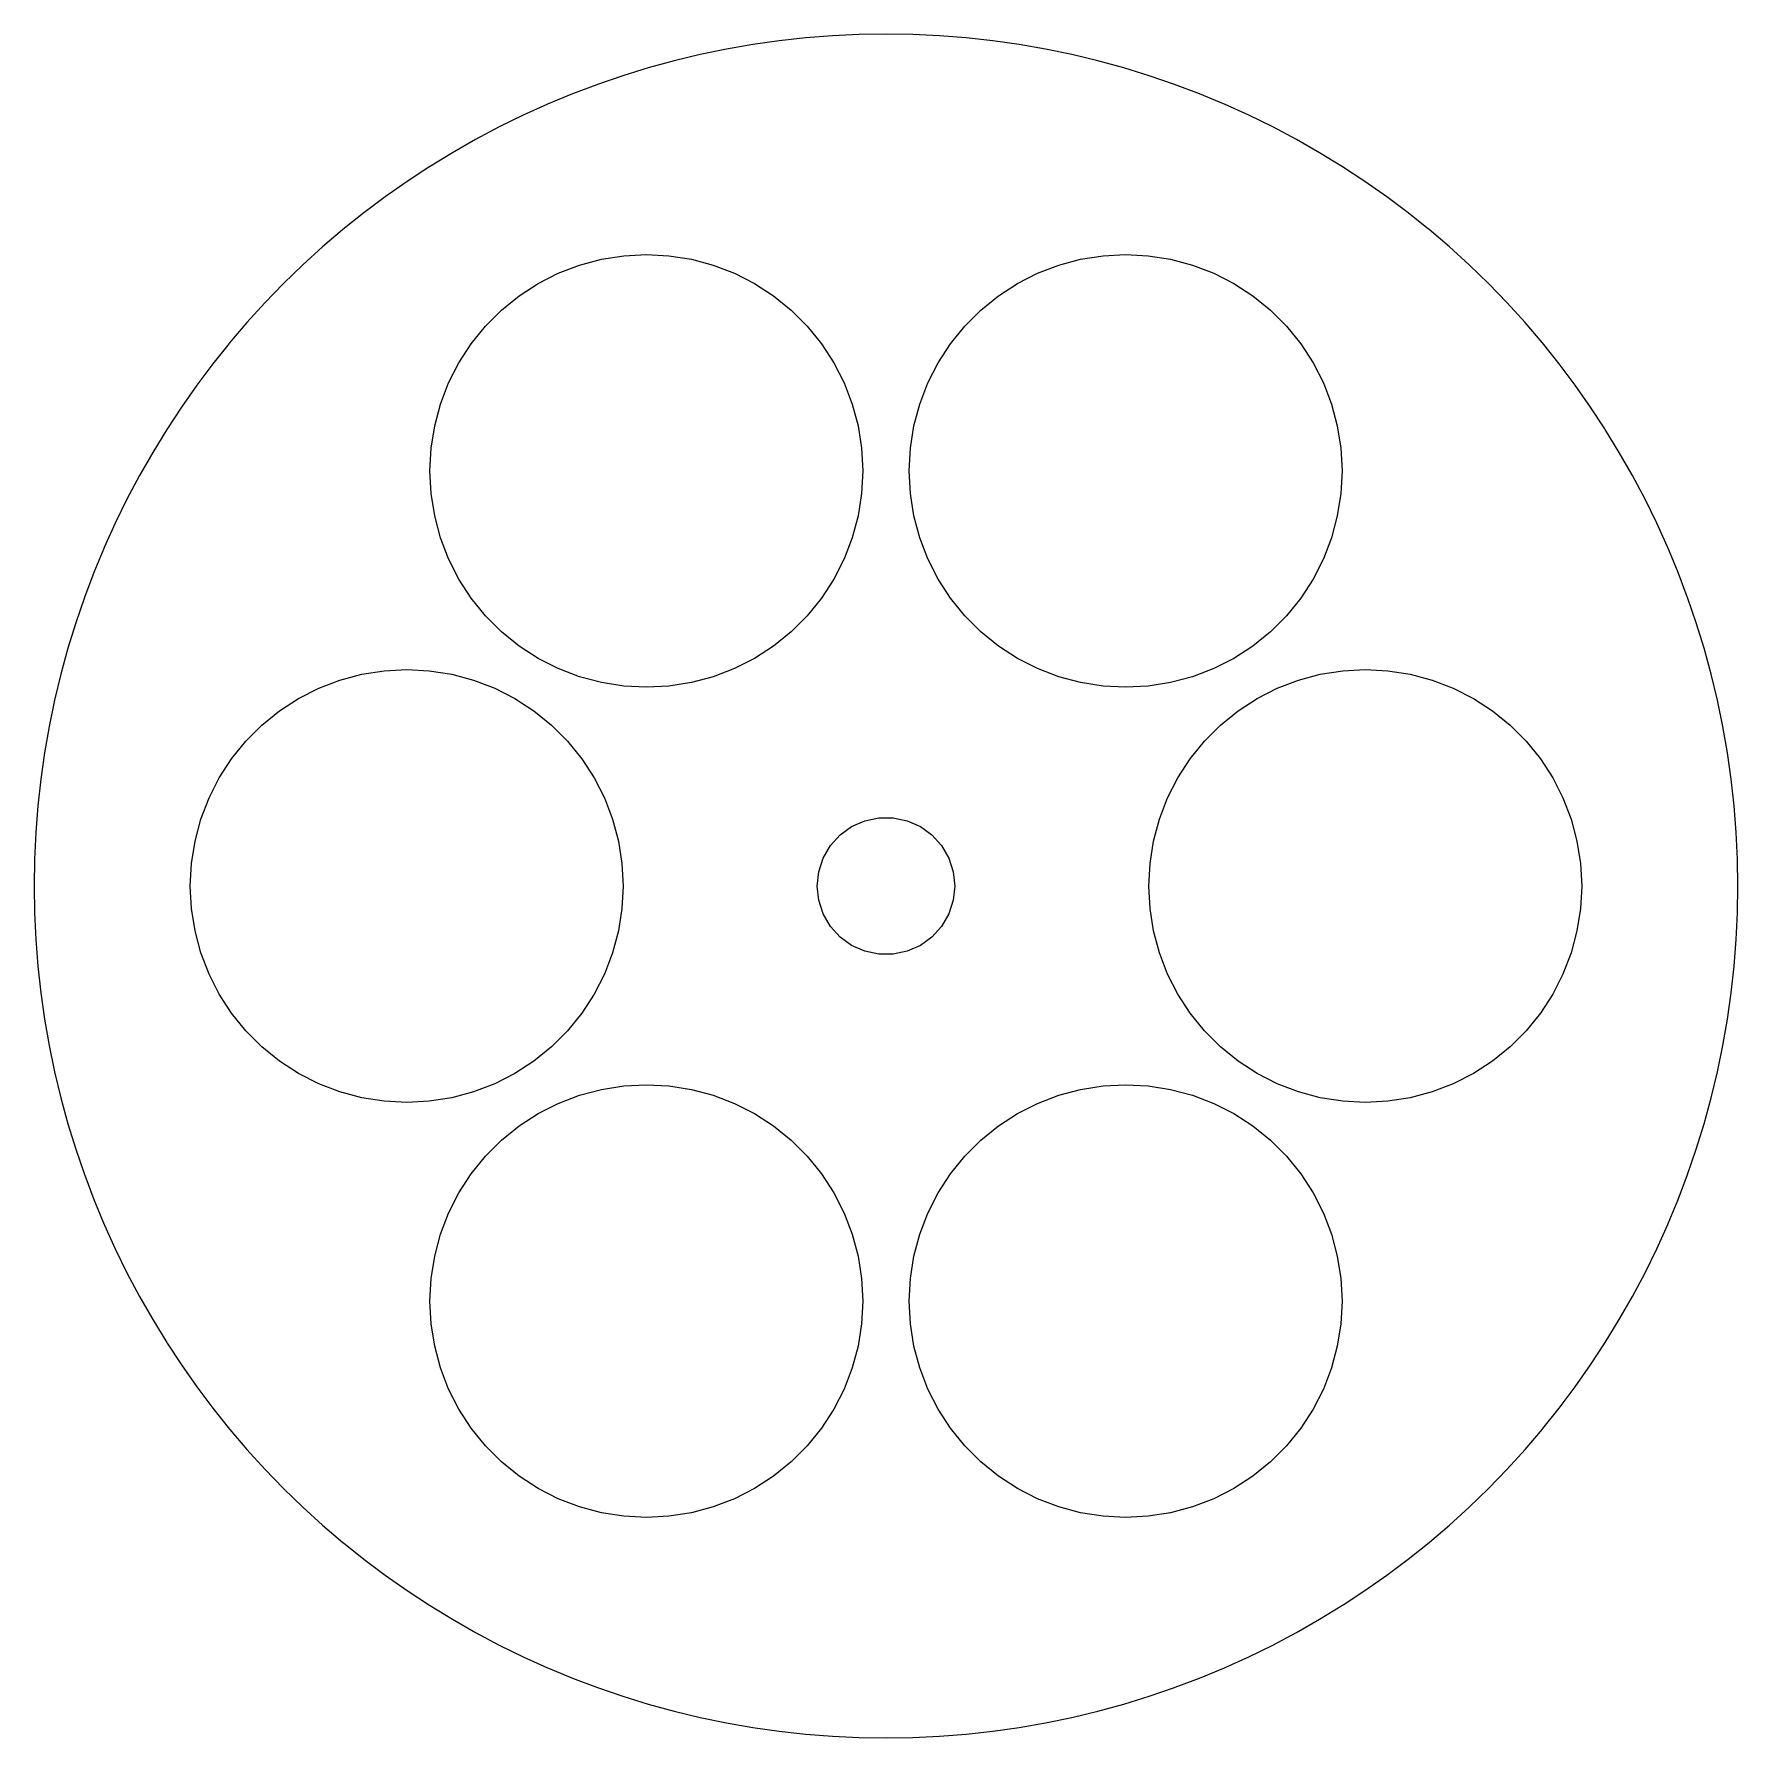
# Model space of a CAD drawing. Header units: metres. Extents: x -51 to 51, y -51 to 51.
import ezdxf

# ---------------------------------------------------------------- set-up
doc = ezdxf.new("R2010")
doc.units = ezdxf.units.M

msp = doc.modelspace()

# ---------------------------------------------------------------- linework, layer by layer
for p, q in [((0, 50.8), (-1.59566, 50.7749)), ((1.59566, 50.7749), (0, 50.8)), ((-9.51897, 49.9002), (-11.0817, 49.5766)), ((-7.94685, 50.1746), (-9.51897, 49.9002)), ((-6.36691, 50.3994), (-7.94685, 50.1746)), ((-4.78069, 50.5745), (-6.36691, 50.3994)), ((-3.18975, 50.6997), (-4.78069, 50.5745)), ((-1.59566, 50.7749), (-3.18975, 50.6997)), ((3.18975, 50.6997), (1.59566, 50.7749)), ((4.78069, 50.5745), (3.18975, 50.6997)), ((6.36691, 50.3994), (4.78069, 50.5745)), ((7.94685, 50.1746), (6.36691, 50.3994)), ((9.51897, 49.9002), (7.94685, 50.1746)), ((11.0817, 49.5766), (9.51897, 49.9002)), ((-14.1727, 48.7829), (-15.698, 48.3137)), ((-12.6334, 49.204), (-14.1727, 48.7829)), ((-11.0817, 49.5766), (-12.6334, 49.204)), ((12.6334, 49.204), (11.0817, 49.5766)), ((14.1727, 48.7829), (12.6334, 49.204)), ((15.698, 48.3137), (14.1727, 48.7829)), ((-17.2499, 47.7808), (-18.7007, 47.2326)), ((-17.2079, 47.7967), (-17.2499, 47.7808)), ((-15.698, 48.3137), (-17.2079, 47.7967)), ((-17.2079, 47.7967), (-17.2079, 47.7967)), ((-17.2079, 47.7967), (-17.2079, 47.7967)), ((-17.2079, 47.7967), (-17.2079, 47.7967)), ((17.2079, 47.7967), (15.698, 48.3137)), ((17.208, 47.7967), (17.2079, 47.7967)), ((17.2079, 47.7967), (17.2079, 47.7967)), ((17.2079, 47.7967), (17.2079, 47.7967)), ((18.7007, 47.2326), (17.208, 47.7967)), ((-18.7007, 47.2326), (-20.1751, 46.6219)), ((20.1341, 46.6389), (18.7007, 47.2326)), ((-21.6296, 45.9652), (-23.0627, 45.2631)), ((-20.2157, 46.6036), (-21.6296, 45.9652)), ((-20.1752, 46.6219), (-20.2157, 46.6036)), ((-20.1751, 46.6219), (-20.1752, 46.6219)), ((-20.1752, 46.6219), (-20.1752, 46.6219)), ((-20.1751, 46.6219), (-20.1751, 46.6219)), ((-20.1751, 46.6219), (-20.1751, 46.6219)), ((20.1751, 46.6219), (20.1341, 46.6389)), ((20.1752, 46.6219), (20.1751, 46.6219)), ((20.1751, 46.6219), (20.1751, 46.6219)), ((20.1752, 46.6218), (20.1752, 46.6219)), ((20.1752, 46.6219), (20.1752, 46.6219)), ((21.6296, 45.9652), (20.1752, 46.6218)), ((23.0627, 45.2631), (21.6296, 45.9652)), ((-23.0627, 45.2631), (-24.4731, 44.5164)), ((24.4731, 44.5164), (23.0627, 45.2631)), ((-25.8593, 43.7257), (-27.22, 42.8918)), ((-24.4731, 44.5164), (-25.8593, 43.7257)), ((25.8593, 43.7257), (24.4731, 44.5164)), ((27.22, 42.8918), (25.8593, 43.7257)), ((-27.2543, 42.8693), (-28.5538, 42.0157)), ((-27.22, 42.8918), (-27.2543, 42.8693)), ((28.5538, 42.0157), (27.22, 42.8918)), ((-28.5538, 42.0157), (-29.8595, 41.098)), ((29.8595, 41.098), (28.5538, 42.0157)), ((-29.8595, 41.098), (-31.1357, 40.1399)), ((31.1357, 40.1399), (29.8595, 41.098)), ((-31.1357, 40.1399), (-32.381, 39.1421)), ((32.3578, 39.1608), (31.1357, 40.1399)), ((-32.4053, 39.1214), (-33.5946, 38.1056)), ((-32.3811, 39.1421), (-32.4053, 39.1214)), ((-32.381, 39.1421), (-32.3811, 39.1421)), ((-32.3811, 39.1421), (-32.3811, 39.1421)), ((-32.3811, 39.1421), (-32.3811, 39.1421)), ((32.3811, 39.1421), (32.3578, 39.1608)), ((33.5946, 38.1056), (32.3811, 39.1421)), ((32.3811, 39.1421), (32.3811, 39.1421)), ((32.3811, 39.1421), (32.3811, 39.1421)), ((32.3811, 39.1421), (32.3811, 39.1421)), ((-33.5946, 38.1056), (-34.775, 37.0316)), ((-15.6389, 37.5848), (-14.29, 37.6555)), ((-14.29, 37.6555), (-12.9411, 37.5848)), ((12.9411, 37.5848), (14.29, 37.6555)), ((14.29, 37.6555), (15.6389, 37.5848)), ((34.775, 37.0316), (33.5946, 38.1056)), ((-34.775, 37.0316), (-35.921, 35.921)), ((-19.5388, 36.5399), (-18.2777, 37.024)), ((-18.2777, 37.024), (-16.973, 37.3735)), ((-16.973, 37.3735), (-15.6389, 37.5848)), ((-12.9411, 37.5848), (-11.607, 37.3735)), ((-11.607, 37.3735), (-10.3023, 37.024)), ((-10.3023, 37.024), (-9.04131, 36.5399)), ((9.04131, 36.5399), (10.3023, 37.024)), ((10.3023, 37.024), (11.607, 37.3735)), ((11.607, 37.3735), (12.9411, 37.5848)), ((15.6389, 37.5848), (16.973, 37.3735)), ((16.973, 37.3735), (18.2777, 37.024)), ((18.2777, 37.024), (19.5388, 36.5399)), ((35.921, 35.921), (34.775, 37.0316)), ((-35.921, 35.921), (-37.0316, 34.775)), ((-21.8751, 35.191), (-20.7423, 35.9267)), ((-20.7423, 35.9267), (-19.5388, 36.5399)), ((-9.04131, 36.5399), (-7.8378, 35.9267)), ((-7.8378, 35.9267), (-6.70497, 35.191)), ((6.70497, 35.191), (7.8378, 35.9267)), ((7.8378, 35.9267), (9.04131, 36.5399)), ((19.5388, 36.5399), (20.7423, 35.9267)), ((20.7423, 35.9267), (21.8751, 35.191)), ((37.0316, 34.775), (35.921, 35.921)), ((-37.0316, 34.775), (-38.1056, 33.5946)), ((-22.9248, 34.341), (-21.8751, 35.191)), ((-6.70497, 35.191), (-5.65525, 34.341)), ((5.65525, 34.341), (6.70497, 35.191)), ((21.8751, 35.191), (22.9248, 34.341)), ((38.1056, 33.5946), (37.0316, 34.775)), ((-38.1056, 33.5946), (-39.142, 32.3812)), ((-23.8799, 33.3858), (-22.9248, 34.341)), ((-5.65525, 34.341), (-4.70015, 33.3858)), ((4.70015, 33.3858), (5.65525, 34.341)), ((22.9248, 34.341), (23.8799, 33.3858)), ((39.1213, 32.4054), (38.1056, 33.5946)), ((-24.73, 32.3361), (-23.8799, 33.3858)), ((-4.70015, 33.3858), (-3.8501, 32.3361)), ((3.8501, 32.3361), (4.70015, 33.3858)), ((23.8799, 33.3858), (24.73, 32.3361)), ((-39.1607, 32.3578), (-40.1399, 31.1357)), ((-39.1421, 32.3811), (-39.1607, 32.3578)), ((-39.142, 32.3811), (-39.1421, 32.3811)), ((-39.1421, 32.3811), (-39.1421, 32.3811)), ((-39.1421, 32.3811), (-39.1421, 32.3811)), ((-39.142, 32.3812), (-39.142, 32.3811)), ((-25.4656, 31.2033), (-24.73, 32.3361)), ((-3.8501, 32.3361), (-3.11442, 31.2033)), ((3.11442, 31.2033), (3.8501, 32.3361)), ((24.73, 32.3361), (25.4656, 31.2033)), ((39.142, 32.3811), (39.1213, 32.4054)), ((39.1421, 32.3811), (39.142, 32.3811)), ((39.142, 32.3811), (39.142, 32.3811)), ((40.1399, 31.1357), (39.1421, 32.3811)), ((39.1421, 32.3811), (39.1421, 32.3811)), ((39.1421, 32.3811), (39.1421, 32.3811)), ((-40.1399, 31.1357), (-41.098, 29.8595)), ((-26.0789, 29.9998), (-25.4656, 31.2033)), ((-3.11442, 31.2033), (-2.5012, 29.9998)), ((2.5012, 29.9998), (3.11442, 31.2033)), ((25.4656, 31.2033), (26.0789, 29.9998)), ((41.098, 29.8595), (40.1399, 31.1357)), ((-41.098, 29.8595), (-42.0157, 28.5538)), ((-26.5629, 28.7388), (-26.0789, 29.9998)), ((-2.5012, 29.9998), (-2.01715, 28.7388)), ((2.01715, 28.7388), (2.5012, 29.9998)), ((26.0789, 29.9998), (26.5629, 28.7388)), ((42.0157, 28.5538), (41.098, 29.8595)), ((-42.0157, 28.5538), (-42.8918, 27.22)), ((-26.9125, 27.4341), (-26.5629, 28.7388)), ((-2.01715, 28.7388), (-1.66756, 27.4341)), ((1.66756, 27.4341), (2.01715, 28.7388)), ((26.5629, 28.7388), (26.9125, 27.4341)), ((42.8693, 27.2544), (42.0157, 28.5538)), ((-27.1238, 26.1), (-26.9125, 27.4341)), ((-1.66756, 27.4341), (-1.45626, 26.1)), ((1.45626, 26.1), (1.66756, 27.4341)), ((26.9125, 27.4341), (27.1238, 26.1)), ((-42.8918, 27.22), (-43.7257, 25.8593)), ((-42.8918, 27.22), (-42.8918, 27.22)), ((-42.8918, 27.22), (-42.8918, 27.22)), ((-42.8918, 27.22), (-42.8918, 27.22)), ((42.8918, 27.22), (42.8693, 27.2544)), ((42.8919, 27.22), (42.8918, 27.22)), ((42.8918, 27.22), (42.8918, 27.22)), ((42.8918, 27.22), (42.8918, 27.22)), ((43.7257, 25.8593), (42.8919, 27.22)), ((42.8919, 27.22), (42.8919, 27.22)), ((-43.7257, 25.8593), (-44.5164, 24.4731)), ((-27.1945, 24.7511), (-27.1238, 26.1)), ((-1.45626, 26.1), (-1.38555, 24.7511)), ((1.38555, 24.7511), (1.45626, 26.1)), ((27.1238, 26.1), (27.1945, 24.7511)), ((44.5164, 24.4731), (43.7257, 25.8593)), ((-44.5164, 24.4731), (-45.2631, 23.0627)), ((-27.1238, 23.4022), (-27.1945, 24.7511)), ((-1.38555, 24.7511), (-1.45626, 23.4022)), ((1.45626, 23.4022), (1.38555, 24.7511)), ((27.1945, 24.7511), (27.1238, 23.4022)), ((45.2631, 23.0627), (44.5164, 24.4731)), ((-26.9125, 22.0681), (-27.1238, 23.4022)), ((-1.45626, 23.4022), (-1.66756, 22.0681)), ((1.66756, 22.0681), (1.45626, 23.4022)), ((27.1238, 23.4022), (26.9125, 22.0681)), ((-45.2631, 23.0627), (-45.9652, 21.6296)), ((45.9652, 21.6296), (45.2631, 23.0627)), ((-45.9652, 21.6296), (-46.6219, 20.1751)), ((-26.5629, 20.7634), (-26.9125, 22.0681)), ((-1.66756, 22.0681), (-2.01715, 20.7634)), ((2.01715, 20.7634), (1.66756, 22.0681)), ((26.9125, 22.0681), (26.5629, 20.7634)), ((46.6036, 20.2156), (45.9652, 21.6296)), ((-26.0789, 19.5023), (-26.5629, 20.7634)), ((-2.01715, 20.7634), (-2.5012, 19.5023)), ((2.5012, 19.5023), (2.01715, 20.7634)), ((26.5629, 20.7634), (26.0789, 19.5023)), ((-46.6389, 20.1341), (-47.2326, 18.7007)), ((-46.6219, 20.1751), (-46.6389, 20.1341)), ((-46.6219, 20.1751), (-46.6219, 20.1751)), ((-46.6219, 20.1751), (-46.6219, 20.1751)), ((-46.6219, 20.1751), (-46.6219, 20.1751)), ((-46.6219, 20.1751), (-46.6219, 20.1751)), ((-25.4656, 18.2988), (-26.0789, 19.5023)), ((-2.5012, 19.5023), (-3.11442, 18.2988)), ((3.11442, 18.2988), (2.5012, 19.5023)), ((26.0789, 19.5023), (25.4656, 18.2988)), ((46.6219, 20.1751), (46.6036, 20.2156)), ((46.6219, 20.175), (46.6219, 20.1751)), ((46.6219, 20.1751), (46.6219, 20.1751)), ((46.6219, 20.1751), (46.6219, 20.1751)), ((47.2326, 18.7007), (46.6219, 20.175)), ((46.6219, 20.175), (46.6219, 20.175)), ((-47.2326, 18.7007), (-47.7967, 17.2079)), ((-24.73, 17.166), (-25.4656, 18.2988)), ((-3.11442, 18.2988), (-3.8501, 17.166)), ((3.8501, 17.166), (3.11442, 18.2988)), ((25.4656, 18.2988), (24.73, 17.166)), ((47.7808, 17.2499), (47.2326, 18.7007)), ((-47.7967, 17.2078), (-48.3137, 15.698)), ((-47.7967, 17.2079), (-47.7967, 17.2079)), ((-47.7967, 17.2079), (-47.7967, 17.2078)), ((-47.7967, 17.2078), (-47.7967, 17.2078)), ((-47.7967, 17.2078), (-47.7967, 17.2078)), ((-23.8799, 16.1163), (-24.73, 17.166)), ((-3.8501, 17.166), (-4.70015, 16.1163)), ((4.70015, 16.1163), (3.8501, 17.166)), ((24.73, 17.166), (23.8799, 16.1163)), ((47.7967, 17.2079), (47.7808, 17.2499)), ((47.7967, 17.2078), (47.7967, 17.2079)), ((47.7967, 17.2079), (47.7967, 17.2079)), ((48.3137, 15.698), (47.7967, 17.2078)), ((47.7967, 17.2078), (47.7967, 17.2078)), ((47.7967, 17.2078), (47.7967, 17.2078)), ((-48.3137, 15.698), (-48.7829, 14.1727)), ((-22.9248, 15.1612), (-23.8799, 16.1163)), ((-4.70015, 16.1163), (-5.65525, 15.1612)), ((5.65525, 15.1612), (4.70015, 16.1163)), ((23.8799, 16.1163), (22.9248, 15.1612)), ((48.7829, 14.1727), (48.3137, 15.698)), ((-21.8751, 14.3111), (-22.9248, 15.1612)), ((-20.7423, 13.5755), (-21.8751, 14.3111)), ((-6.70497, 14.3111), (-7.8378, 13.5755)), ((-5.65525, 15.1612), (-6.70497, 14.3111)), ((6.70497, 14.3111), (5.65525, 15.1612)), ((7.8378, 13.5755), (6.70497, 14.3111)), ((21.8751, 14.3111), (20.7423, 13.5755)), ((22.9248, 15.1612), (21.8751, 14.3111)), ((-48.7829, 14.1727), (-49.204, 12.6334)), ((-19.5388, 12.9622), (-20.7423, 13.5755)), ((-7.8378, 13.5755), (-9.04131, 12.9622)), ((9.04131, 12.9622), (7.8378, 13.5755)), ((20.7423, 13.5755), (19.5388, 12.9622)), ((49.204, 12.6334), (48.7829, 14.1727)), ((-49.204, 12.6334), (-49.5766, 11.0817)), ((-33.8288, 11.7888), (-32.5678, 12.2729)), ((-32.5678, 12.2729), (-31.2631, 12.6225)), ((-31.2631, 12.6225), (-29.929, 12.8338)), ((-29.929, 12.8338), (-28.5801, 12.9045)), ((-28.5801, 12.9045), (-27.2312, 12.8338)), ((-27.2312, 12.8338), (-25.8971, 12.6225)), ((-25.8971, 12.6225), (-24.5924, 12.2729)), ((-24.5924, 12.2729), (-23.3314, 11.7888)), ((-18.2777, 12.4782), (-19.5388, 12.9622)), ((-16.973, 12.1286), (-18.2777, 12.4782)), ((-10.3023, 12.4782), (-11.607, 12.1286)), ((-9.04131, 12.9622), (-10.3023, 12.4782)), ((10.3023, 12.4782), (9.04131, 12.9622)), ((11.607, 12.1286), (10.3023, 12.4782)), ((18.2777, 12.4782), (16.973, 12.1286)), ((19.5388, 12.9622), (18.2777, 12.4782)), ((23.3314, 11.7888), (24.5924, 12.2729)), ((24.5924, 12.2729), (25.8971, 12.6225)), ((25.8971, 12.6225), (27.2312, 12.8338)), ((27.2312, 12.8338), (28.5801, 12.9045)), ((28.5801, 12.9045), (29.929, 12.8338)), ((29.929, 12.8338), (31.2631, 12.6225)), ((31.2631, 12.6225), (32.5678, 12.2729)), ((32.5678, 12.2729), (33.8288, 11.7888)), ((49.5766, 11.0817), (49.204, 12.6334)), ((-35.0323, 11.1756), (-33.8288, 11.7888)), ((-23.3314, 11.7888), (-22.1278, 11.1756)), ((-15.6389, 11.9173), (-16.973, 12.1286)), ((-14.29, 11.8466), (-15.6389, 11.9173)), ((-12.9411, 11.9173), (-14.29, 11.8466)), ((-11.607, 12.1286), (-12.9411, 11.9173)), ((12.9411, 11.9173), (11.607, 12.1286)), ((14.29, 11.8466), (12.9411, 11.9173)), ((15.6389, 11.9173), (14.29, 11.8466)), ((16.973, 12.1286), (15.6389, 11.9173)), ((22.1278, 11.1756), (23.3314, 11.7888)), ((33.8288, 11.7888), (35.0323, 11.1756)), ((-49.5766, 11.0817), (-49.9002, 9.51897)), ((-37.2149, 9.58987), (-36.1651, 10.4399)), ((-36.1651, 10.4399), (-35.0323, 11.1756)), ((-22.1278, 11.1756), (-20.995, 10.4399)), ((-20.995, 10.4399), (-19.9453, 9.58987)), ((19.9453, 9.58987), (20.995, 10.4399)), ((20.995, 10.4399), (22.1278, 11.1756)), ((35.0323, 11.1756), (36.1651, 10.4399)), ((36.1651, 10.4399), (37.2149, 9.58987)), ((49.9002, 9.51897), (49.5766, 11.0817)), ((-49.9002, 9.51897), (-50.1746, 7.94685)), ((-38.17, 8.63477), (-37.2149, 9.58987)), ((-19.9453, 9.58987), (-18.9902, 8.63477)), ((18.9902, 8.63477), (19.9453, 9.58987)), ((37.2149, 9.58987), (38.17, 8.63477)), ((50.1746, 7.94685), (49.9002, 9.51897)), ((-39.02, 7.58505), (-38.17, 8.63477)), ((-18.9902, 8.63477), (-18.1401, 7.58505)), ((18.1401, 7.58505), (18.9902, 8.63477)), ((38.17, 8.63477), (39.02, 7.58505)), ((-50.1746, 7.94685), (-50.3994, 6.36691)), ((-39.7557, 6.45222), (-39.02, 7.58505)), ((-18.1401, 7.58505), (-17.4045, 6.45222)), ((17.4045, 6.45222), (18.1401, 7.58505)), ((39.02, 7.58505), (39.7557, 6.45222)), ((50.3994, 6.36691), (50.1746, 7.94685)), ((-50.3994, 6.36691), (-50.5745, 4.78069)), ((-40.3689, 5.24871), (-39.7557, 6.45222)), ((-17.4045, 6.45222), (-16.7912, 5.24871)), ((16.7912, 5.24871), (17.4045, 6.45222)), ((39.7557, 6.45222), (40.3689, 5.24871)), ((50.5745, 4.78069), (50.3994, 6.36691)), ((-40.853, 3.98769), (-40.3689, 5.24871)), ((-16.7912, 5.24871), (-16.3072, 3.98769)), ((16.3072, 3.98769), (16.7912, 5.24871)), ((40.3689, 5.24871), (40.853, 3.98769)), ((-50.5745, 4.78069), (-50.6997, 3.18975)), ((-1.26564, 3.89528), (-0.4281, 4.0733)), ((-0.4281, 4.0733), (0.4281, 4.0733)), ((0.4281, 4.0733), (1.26564, 3.89528)), ((50.6997, 3.18975), (50.5745, 4.78069)), ((-50.6997, 3.18975), (-50.7749, 1.59566)), ((-41.2025, 2.68298), (-40.853, 3.98769)), ((-16.3072, 3.98769), (-15.9576, 2.68298)), ((-2.74058, 3.04373), (-2.04786, 3.54702)), ((-2.04786, 3.54702), (-1.26564, 3.89528)), ((1.26564, 3.89528), (2.04786, 3.54702)), ((2.04786, 3.54702), (2.74058, 3.04373)), ((15.9576, 2.68298), (16.3072, 3.98769)), ((40.853, 3.98769), (41.2025, 2.68298)), ((50.7749, 1.59566), (50.6997, 3.18975)), ((-41.4138, 1.34888), (-41.2025, 2.68298)), ((-15.9576, 2.68298), (-15.7463, 1.34888)), ((-3.74163, 1.66589), (-3.31351, 2.40741)), ((-3.31351, 2.40741), (-2.74058, 3.04373)), ((2.74058, 3.04373), (3.31351, 2.40741)), ((3.31351, 2.40741), (3.74163, 1.66589)), ((15.7463, 1.34888), (15.9576, 2.68298)), ((41.2025, 2.68298), (41.4138, 1.34888)), ((-50.7749, 1.59566), (-50.8, 0)), ((-41.4845, 0), (-41.4138, 1.34888)), ((-15.7463, 1.34888), (-15.6756, 0)), ((-4.00625, 0.85155), (-3.74163, 1.66589)), ((3.74163, 1.66589), (4.00625, 0.85155)), ((15.6756, 0), (15.7463, 1.34888)), ((41.4138, 1.34888), (41.4845, 0)), ((50.8, 0), (50.7749, 1.59566)), ((-50.8, 0), (-50.7749, -1.59566)), ((-41.4138, -1.34888), (-41.4845, 0)), ((-15.6756, 0), (-15.7463, -1.34888)), ((-4.09573, 0), (-4.00625, 0.85155)), ((-4.00625, -0.85155), (-4.09573, 0)), ((4.00625, 0.85155), (4.09573, 0)), ((4.09573, 0), (4.00625, -0.85155)), ((15.7463, -1.34888), (15.6756, 0)), ((41.4845, 0), (41.4138, -1.34888)), ((50.7749, -1.59566), (50.8, 0)), ((-3.74163, -1.66589), (-4.00625, -0.85155)), ((4.00625, -0.85155), (3.74163, -1.66589)), ((-50.7749, -1.59566), (-50.6997, -3.18975)), ((-41.2025, -2.68298), (-41.4138, -1.34888)), ((-15.7463, -1.34888), (-15.9576, -2.68298)), ((-3.31351, -2.40741), (-3.74163, -1.66589)), ((3.74163, -1.66589), (3.31351, -2.40741)), ((15.9576, -2.68298), (15.7463, -1.34888)), ((41.4138, -1.34888), (41.2025, -2.68298)), ((50.6997, -3.18975), (50.7749, -1.59566)), ((-40.853, -3.98769), (-41.2025, -2.68298)), ((-15.9576, -2.68298), (-16.3072, -3.98769)), ((-2.74058, -3.04373), (-3.31351, -2.40741)), ((-2.04786, -3.54702), (-2.74058, -3.04373)), ((2.74058, -3.04373), (2.04786, -3.54702)), ((3.31351, -2.40741), (2.74058, -3.04373)), ((16.3072, -3.98769), (15.9576, -2.68298)), ((41.2025, -2.68298), (40.853, -3.98769)), ((-50.6997, -3.18975), (-50.5745, -4.78069)), ((-40.3689, -5.24871), (-40.853, -3.98769)), ((-16.3072, -3.98769), (-16.7912, -5.24871)), ((-1.26564, -3.89528), (-2.04786, -3.54702)), ((-0.4281, -4.0733), (-1.26564, -3.89528)), ((1.26564, -3.89528), (0.4281, -4.0733)), ((2.04786, -3.54702), (1.26564, -3.89528)), ((16.7912, -5.24871), (16.3072, -3.98769)), ((40.853, -3.98769), (40.3689, -5.24871)), ((50.5745, -4.78069), (50.6997, -3.18975)), ((-50.5745, -4.78069), (-50.3994, -6.36691)), ((0.4281, -4.0733), (-0.4281, -4.0733)), ((50.3994, -6.36691), (50.5745, -4.78069)), ((-39.7557, -6.45222), (-40.3689, -5.24871)), ((-16.7912, -5.24871), (-17.4045, -6.45222)), ((17.4045, -6.45222), (16.7912, -5.24871)), ((40.3689, -5.24871), (39.7557, -6.45222)), ((-50.3994, -6.36691), (-50.1746, -7.94685)), ((-39.02, -7.58505), (-39.7557, -6.45222)), ((-17.4045, -6.45222), (-18.1401, -7.58505)), ((18.1401, -7.58505), (17.4045, -6.45222)), ((39.7557, -6.45222), (39.02, -7.58505)), ((50.1746, -7.94685), (50.3994, -6.36691)), ((-50.1746, -7.94685), (-49.9002, -9.51897)), ((-38.17, -8.63477), (-39.02, -7.58505)), ((-18.1401, -7.58505), (-18.9902, -8.63477)), ((18.9902, -8.63477), (18.1401, -7.58505)), ((39.02, -7.58505), (38.17, -8.63477)), ((49.9002, -9.51897), (50.1746, -7.94685)), ((-37.2149, -9.58987), (-38.17, -8.63477)), ((-18.9902, -8.63477), (-19.9453, -9.58987)), ((19.9453, -9.58987), (18.9902, -8.63477)), ((38.17, -8.63477), (37.2149, -9.58987)), ((-49.9002, -9.51897), (-49.5766, -11.0817)), ((-36.1651, -10.4399), (-37.2149, -9.58987)), ((-19.9453, -9.58987), (-20.995, -10.4399)), ((20.995, -10.4399), (19.9453, -9.58987)), ((37.2149, -9.58987), (36.1651, -10.4399)), ((49.5766, -11.0817), (49.9002, -9.51897)), ((-49.5766, -11.0817), (-49.204, -12.6334)), ((-35.0323, -11.1756), (-36.1651, -10.4399)), ((-33.8288, -11.7888), (-35.0323, -11.1756)), ((-22.1278, -11.1756), (-23.3314, -11.7888)), ((-20.995, -10.4399), (-22.1278, -11.1756)), ((22.1278, -11.1756), (20.995, -10.4399)), ((23.3314, -11.7888), (22.1278, -11.1756)), ((35.0323, -11.1756), (33.8288, -11.7888)), ((36.1651, -10.4399), (35.0323, -11.1756)), ((49.204, -12.6334), (49.5766, -11.0817)), ((-32.5678, -12.2729), (-33.8288, -11.7888)), ((-23.3314, -11.7888), (-24.5924, -12.2729)), ((-18.2777, -12.4782), (-16.973, -12.1286)), ((-16.973, -12.1286), (-15.6389, -11.9173)), ((-15.6389, -11.9173), (-14.29, -11.8466)), ((-14.29, -11.8466), (-12.9411, -11.9173)), ((-12.9411, -11.9173), (-11.607, -12.1286)), ((-11.607, -12.1286), (-10.3023, -12.4782)), ((10.3023, -12.4782), (11.607, -12.1286)), ((11.607, -12.1286), (12.9411, -11.9173)), ((12.9411, -11.9173), (14.29, -11.8466)), ((14.29, -11.8466), (15.6389, -11.9173)), ((15.6389, -11.9173), (16.973, -12.1286)), ((16.973, -12.1286), (18.2777, -12.4782)), ((24.5924, -12.2729), (23.3314, -11.7888)), ((33.8288, -11.7888), (32.5678, -12.2729)), ((-49.204, -12.6334), (-48.7829, -14.1727)), ((-31.2631, -12.6225), (-32.5678, -12.2729)), ((-29.929, -12.8338), (-31.2631, -12.6225)), ((-28.5801, -12.9045), (-29.929, -12.8338)), ((-27.2312, -12.8338), (-28.5801, -12.9045)), ((-25.8971, -12.6225), (-27.2312, -12.8338)), ((-24.5924, -12.2729), (-25.8971, -12.6225)), ((-20.7423, -13.5755), (-19.5388, -12.9622)), ((-19.5388, -12.9622), (-18.2777, -12.4782)), ((-10.3023, -12.4782), (-9.04131, -12.9622)), ((-9.04131, -12.9622), (-7.8378, -13.5755)), ((7.8378, -13.5755), (9.04131, -12.9622)), ((9.04131, -12.9622), (10.3023, -12.4782)), ((18.2777, -12.4782), (19.5388, -12.9622)), ((19.5388, -12.9622), (20.7423, -13.5755)), ((25.8971, -12.6225), (24.5924, -12.2729)), ((27.2312, -12.8338), (25.8971, -12.6225)), ((28.5801, -12.9045), (27.2312, -12.8338)), ((29.929, -12.8338), (28.5801, -12.9045)), ((31.2631, -12.6225), (29.929, -12.8338)), ((32.5678, -12.2729), (31.2631, -12.6225)), ((48.7829, -14.1727), (49.204, -12.6334)), ((-48.7829, -14.1727), (-48.3137, -15.698)), ((-21.8751, -14.3111), (-20.7423, -13.5755)), ((-7.8378, -13.5755), (-6.70497, -14.3111)), ((6.70497, -14.3111), (7.8378, -13.5755)), ((20.7423, -13.5755), (21.8751, -14.3111)), ((48.3137, -15.698), (48.7829, -14.1727)), ((-23.8799, -16.1163), (-22.9248, -15.1612)), ((-22.9248, -15.1612), (-21.8751, -14.3111)), ((-6.70497, -14.3111), (-5.65525, -15.1612)), ((-5.65525, -15.1612), (-4.70015, -16.1163)), ((4.70015, -16.1163), (5.65525, -15.1612)), ((5.65525, -15.1612), (6.70497, -14.3111)), ((21.8751, -14.3111), (22.9248, -15.1612)), ((22.9248, -15.1612), (23.8799, -16.1163)), ((-48.3137, -15.698), (-47.7967, -17.2078)), ((-24.73, -17.166), (-23.8799, -16.1163)), ((-4.70015, -16.1163), (-3.8501, -17.166)), ((3.8501, -17.166), (4.70015, -16.1163)), ((23.8799, -16.1163), (24.73, -17.166)), ((47.7967, -17.2078), (48.3137, -15.698)), ((-47.7967, -17.2078), (-47.7967, -17.2078)), ((-47.7967, -17.2078), (-47.7967, -17.2078)), ((-47.7967, -17.2078), (-47.7967, -17.2079)), ((-47.7967, -17.2079), (-47.7967, -17.2079)), ((-47.7967, -17.2079), (-47.7808, -17.2499)), ((-47.7808, -17.2499), (-47.2326, -18.7007)), ((-25.4656, -18.2988), (-24.73, -17.166)), ((-3.8501, -17.166), (-3.11442, -18.2988)), ((3.11442, -18.2988), (3.8501, -17.166)), ((24.73, -17.166), (25.4656, -18.2988)), ((47.2326, -18.7007), (47.7967, -17.2079)), ((47.7967, -17.2079), (47.7967, -17.2078)), ((47.7967, -17.2078), (47.7967, -17.2078)), ((47.7967, -17.2078), (47.7967, -17.2078)), ((47.7967, -17.2079), (47.7967, -17.2079)), ((-47.2326, -18.7007), (-46.6219, -20.175)), ((-26.0789, -19.5023), (-25.4656, -18.2988)), ((-3.11442, -18.2988), (-2.5012, -19.5023)), ((2.5012, -19.5023), (3.11442, -18.2988)), ((25.4656, -18.2988), (26.0789, -19.5023)), ((46.6389, -20.1341), (47.2326, -18.7007)), ((-46.6219, -20.175), (-46.6219, -20.175)), ((-46.6219, -20.175), (-46.6219, -20.1751)), ((-46.6219, -20.1751), (-46.6219, -20.1751)), ((-46.6219, -20.1751), (-46.6219, -20.1751)), ((-46.6219, -20.1751), (-46.6036, -20.2156)), ((-46.6036, -20.2156), (-45.9652, -21.6296)), ((-26.5629, -20.7634), (-26.0789, -19.5023)), ((-2.5012, -19.5023), (-2.01715, -20.7634)), ((2.01715, -20.7634), (2.5012, -19.5023)), ((26.0789, -19.5023), (26.5629, -20.7634)), ((45.9652, -21.6296), (46.6219, -20.1751)), ((46.6219, -20.1751), (46.6389, -20.1341)), ((46.6219, -20.1751), (46.6219, -20.1751)), ((46.6219, -20.1751), (46.6219, -20.1751)), ((46.6219, -20.1751), (46.6219, -20.1751)), ((46.6219, -20.1751), (46.6219, -20.1751)), ((-26.9125, -22.0681), (-26.5629, -20.7634)), ((-2.01715, -20.7634), (-1.66756, -22.0681)), ((1.66756, -22.0681), (2.01715, -20.7634)), ((26.5629, -20.7634), (26.9125, -22.0681)), ((-45.9652, -21.6296), (-45.2631, -23.0627)), ((-27.1238, -23.4022), (-26.9125, -22.0681)), ((-1.66756, -22.0681), (-1.45626, -23.4022)), ((1.45626, -23.4022), (1.66756, -22.0681)), ((26.9125, -22.0681), (27.1238, -23.4022)), ((45.2631, -23.0627), (45.9652, -21.6296)), ((-45.2631, -23.0627), (-44.5164, -24.4731)), ((44.5164, -24.4731), (45.2631, -23.0627)), ((-27.1945, -24.7511), (-27.1238, -23.4022)), ((-1.45626, -23.4022), (-1.38555, -24.7511)), ((1.38555, -24.7511), (1.45626, -23.4022)), ((27.1238, -23.4022), (27.1945, -24.7511)), ((-44.5164, -24.4731), (-43.7257, -25.8593)), ((-27.1238, -26.1), (-27.1945, -24.7511)), ((-1.38555, -24.7511), (-1.45626, -26.1)), ((1.45626, -26.1), (1.38555, -24.7511)), ((27.1945, -24.7511), (27.1238, -26.1)), ((43.7257, -25.8593), (44.5164, -24.4731)), ((-43.7257, -25.8593), (-42.8919, -27.22)), ((-26.9125, -27.4341), (-27.1238, -26.1)), ((-1.45626, -26.1), (-1.66756, -27.4341)), ((1.66756, -27.4341), (1.45626, -26.1)), ((27.1238, -26.1), (26.9125, -27.4341)), ((42.8918, -27.22), (43.7257, -25.8593)), ((-42.8919, -27.22), (-42.8919, -27.22)), ((-42.8919, -27.22), (-42.8918, -27.22)), ((-42.8918, -27.22), (-42.8918, -27.22)), ((-42.8918, -27.22), (-42.8918, -27.22)), ((-42.8918, -27.22), (-42.8693, -27.2544)), ((-42.8693, -27.2544), (-42.0157, -28.5538)), ((42.0157, -28.5538), (42.8918, -27.22)), ((42.8918, -27.22), (42.8918, -27.22)), ((42.8918, -27.22), (42.8918, -27.22)), ((42.8918, -27.22), (42.8918, -27.22)), ((-26.5629, -28.7388), (-26.9125, -27.4341)), ((-1.66756, -27.4341), (-2.01715, -28.7388)), ((2.01715, -28.7388), (1.66756, -27.4341)), ((26.9125, -27.4341), (26.5629, -28.7388)), ((-42.0157, -28.5538), (-41.098, -29.8595)), ((-26.0789, -29.9998), (-26.5629, -28.7388)), ((-2.01715, -28.7388), (-2.5012, -29.9998)), ((2.5012, -29.9998), (2.01715, -28.7388)), ((26.5629, -28.7388), (26.0789, -29.9998)), ((41.098, -29.8595), (42.0157, -28.5538)), ((-41.098, -29.8595), (-40.1399, -31.1357)), ((-25.4656, -31.2033), (-26.0789, -29.9998)), ((-2.5012, -29.9998), (-3.11442, -31.2033)), ((3.11442, -31.2033), (2.5012, -29.9998)), ((26.0789, -29.9998), (25.4656, -31.2033)), ((40.1399, -31.1357), (41.098, -29.8595)), ((-40.1399, -31.1357), (-39.1421, -32.3811)), ((-24.73, -32.3361), (-25.4656, -31.2033)), ((-3.11442, -31.2033), (-3.8501, -32.3361)), ((3.8501, -32.3361), (3.11442, -31.2033)), ((25.4656, -31.2033), (24.73, -32.3361)), ((39.1607, -32.3578), (40.1399, -31.1357)), ((-39.1421, -32.3811), (-39.1421, -32.3811)), ((-39.1421, -32.3811), (-39.1421, -32.3811)), ((-39.1421, -32.3811), (-39.142, -32.3811)), ((-39.142, -32.3811), (-39.142, -32.3811)), ((-39.142, -32.3811), (-39.1213, -32.4054)), ((-39.1213, -32.4054), (-38.1056, -33.5946)), ((-23.8799, -33.3858), (-24.73, -32.3361)), ((-3.8501, -32.3361), (-4.70015, -33.3858)), ((4.70015, -33.3858), (3.8501, -32.3361)), ((24.73, -32.3361), (23.8799, -33.3858)), ((38.1056, -33.5946), (39.142, -32.3812)), ((39.142, -32.3812), (39.142, -32.3811)), ((39.142, -32.3811), (39.1421, -32.3811)), ((39.1421, -32.3811), (39.1607, -32.3578)), ((39.1421, -32.3811), (39.1421, -32.3811)), ((39.1421, -32.3811), (39.1421, -32.3811)), ((-22.9248, -34.341), (-23.8799, -33.3858)), ((-4.70015, -33.3858), (-5.65525, -34.341)), ((5.65525, -34.341), (4.70015, -33.3858)), ((23.8799, -33.3858), (22.9248, -34.341)), ((-38.1056, -33.5946), (-37.0316, -34.775)), ((-21.8751, -35.191), (-22.9248, -34.341)), ((-5.65525, -34.341), (-6.70497, -35.191)), ((6.70497, -35.191), (5.65525, -34.341)), ((22.9248, -34.341), (21.8751, -35.191)), ((37.0316, -34.775), (38.1056, -33.5946)), ((-37.0316, -34.775), (-35.921, -35.921)), ((-20.7423, -35.9267), (-21.8751, -35.191)), ((-6.70497, -35.191), (-7.8378, -35.9267)), ((7.8378, -35.9267), (6.70497, -35.191)), ((21.8751, -35.191), (20.7423, -35.9267)), ((35.921, -35.921), (37.0316, -34.775)), ((-35.921, -35.921), (-34.775, -37.0316)), ((-19.5388, -36.5399), (-20.7423, -35.9267)), ((-18.2777, -37.024), (-19.5388, -36.5399)), ((-9.04131, -36.5399), (-10.3023, -37.024)), ((-7.8378, -35.9267), (-9.04131, -36.5399)), ((9.04131, -36.5399), (7.8378, -35.9267)), ((10.3023, -37.024), (9.04131, -36.5399)), ((19.5388, -36.5399), (18.2777, -37.024)), ((20.7423, -35.9267), (19.5388, -36.5399)), ((34.775, -37.0316), (35.921, -35.921)), ((-34.775, -37.0316), (-33.5946, -38.1056)), ((-16.973, -37.3735), (-18.2777, -37.024)), ((-15.6389, -37.5848), (-16.973, -37.3735)), ((-14.29, -37.6555), (-15.6389, -37.5848)), ((-12.9411, -37.5848), (-14.29, -37.6555)), ((-11.607, -37.3735), (-12.9411, -37.5848)), ((-10.3023, -37.024), (-11.607, -37.3735)), ((11.607, -37.3735), (10.3023, -37.024)), ((12.9411, -37.5848), (11.607, -37.3735)), ((14.29, -37.6555), (12.9411, -37.5848)), ((15.6389, -37.5848), (14.29, -37.6555)), ((16.973, -37.3735), (15.6389, -37.5848)), ((18.2777, -37.024), (16.973, -37.3735)), ((33.5946, -38.1056), (34.775, -37.0316)), ((-33.5946, -38.1056), (-32.3811, -39.1421)), ((32.4053, -39.1214), (33.5946, -38.1056)), ((-32.3811, -39.1421), (-32.3811, -39.1421)), ((-32.3811, -39.1421), (-32.3811, -39.1421)), ((-32.3811, -39.1421), (-32.3811, -39.1421)), ((-32.3811, -39.1421), (-32.3578, -39.1608)), ((-32.3578, -39.1608), (-31.1357, -40.1399)), ((31.1357, -40.1399), (32.381, -39.1421)), ((32.381, -39.1421), (32.3811, -39.1421)), ((32.3811, -39.1421), (32.4053, -39.1214)), ((32.3811, -39.1421), (32.3811, -39.1421)), ((32.3811, -39.1421), (32.3811, -39.1421)), ((-31.1357, -40.1399), (-29.8595, -41.098)), ((29.8595, -41.098), (31.1357, -40.1399)), ((-29.8595, -41.098), (-28.5538, -42.0157)), ((28.5538, -42.0157), (29.8595, -41.098)), ((-28.5538, -42.0157), (-27.22, -42.8918)), ((27.2543, -42.8693), (28.5538, -42.0157)), ((-27.22, -42.8918), (-25.8593, -43.7257)), ((25.8593, -43.7257), (27.22, -42.8918)), ((27.22, -42.8918), (27.2543, -42.8693)), ((-25.8593, -43.7257), (-24.4731, -44.5164)), ((-24.4731, -44.5164), (-23.0627, -45.2631)), ((23.0627, -45.2631), (24.4731, -44.5164)), ((24.4731, -44.5164), (25.8593, -43.7257)), ((-23.0627, -45.2631), (-21.6296, -45.9652)), ((21.6296, -45.9652), (23.0627, -45.2631)), ((-21.6296, -45.9652), (-20.1752, -46.6218)), ((-20.1752, -46.6218), (-20.1752, -46.6219)), ((-20.1752, -46.6219), (-20.1752, -46.6219)), ((-20.1752, -46.6219), (-20.1751, -46.6219)), ((-20.1751, -46.6219), (-20.1751, -46.6219)), ((-20.1751, -46.6219), (-20.1341, -46.6389)), ((-20.1341, -46.6389), (-18.7007, -47.2326)), ((18.7007, -47.2326), (20.1751, -46.6219)), ((20.1751, -46.6219), (20.1751, -46.6219)), ((20.1751, -46.6219), (20.1751, -46.6219)), ((20.1751, -46.6219), (20.1752, -46.6219)), ((20.1752, -46.6219), (20.2157, -46.6036)), ((20.1752, -46.6219), (20.1752, -46.6219)), ((20.2157, -46.6036), (21.6296, -45.9652)), ((-18.7007, -47.2326), (-17.208, -47.7967)), ((17.2499, -47.7808), (18.7007, -47.2326)), ((-17.208, -47.7967), (-17.2079, -47.7967)), ((-17.2079, -47.7967), (-17.2079, -47.7967)), ((-17.2079, -47.7967), (-17.2079, -47.7967)), ((-17.2079, -47.7967), (-15.698, -48.3137)), ((-15.698, -48.3137), (-14.1727, -48.7829)), ((14.1727, -48.7829), (15.698, -48.3137)), ((15.698, -48.3137), (17.2079, -47.7967)), ((17.2079, -47.7967), (17.2499, -47.7808)), ((17.2079, -47.7967), (17.2079, -47.7967)), ((17.2079, -47.7967), (17.2079, -47.7967)), ((17.2079, -47.7967), (17.2079, -47.7967)), ((-14.1727, -48.7829), (-12.6334, -49.204)), ((-12.6334, -49.204), (-11.0817, -49.5766)), ((-11.0817, -49.5766), (-9.51897, -49.9002)), ((9.51897, -49.9002), (11.0817, -49.5766)), ((11.0817, -49.5766), (12.6334, -49.204)), ((12.6334, -49.204), (14.1727, -48.7829)), ((-9.51897, -49.9002), (-7.94685, -50.1746)), ((-7.94685, -50.1746), (-6.36691, -50.3994)), ((-6.36691, -50.3994), (-4.78069, -50.5745)), ((-4.78069, -50.5745), (-3.18975, -50.6997)), ((-3.18975, -50.6997), (-1.59566, -50.7749)), ((-1.59566, -50.7749), (0, -50.8)), ((0, -50.8), (1.59566, -50.7749)), ((1.59566, -50.7749), (3.18975, -50.6997)), ((3.18975, -50.6997), (4.78069, -50.5745)), ((4.78069, -50.5745), (6.36691, -50.3994)), ((6.36691, -50.3994), (7.94685, -50.1746)), ((7.94685, -50.1746), (9.51897, -49.9002))]:
    msp.add_line(p, q)

doc.saveas('drawing.dxf')
